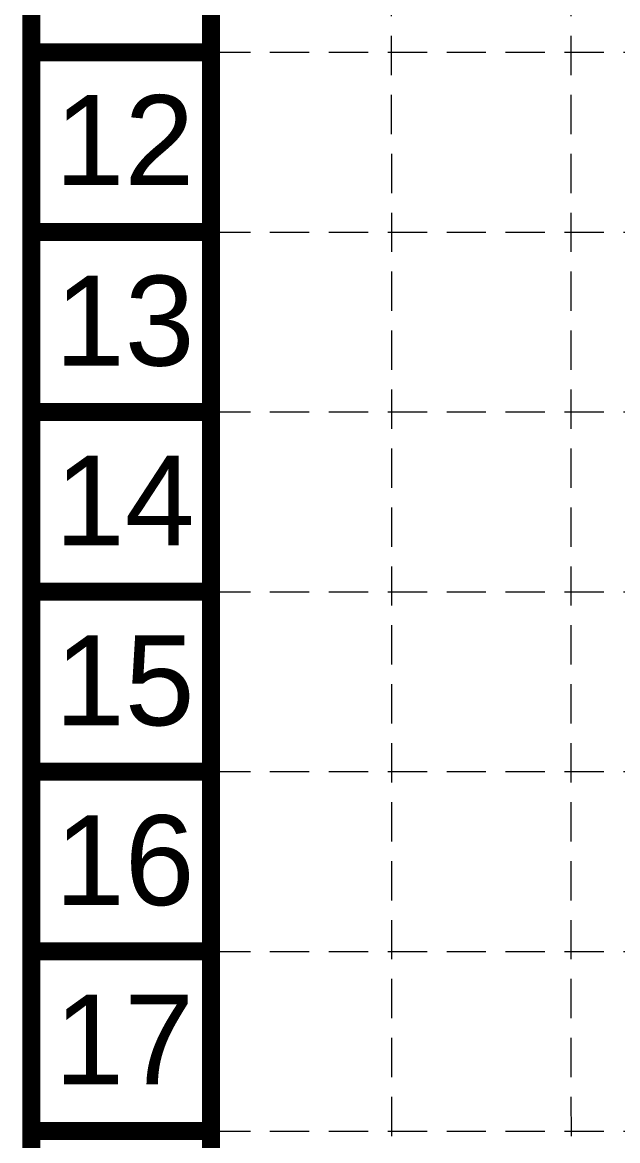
# Model space of a CAD drawing. Extents: x 2140663 to 2528301, y 336313 to 7007653.
# Drawn here: x 2527200.1 to 2527291.1, y 7007156.3 to 7007327.1 of the extents above; entities that cross this region are included whole.
import ezdxf
from ezdxf.enums import TextEntityAlignment as Align

# ---------------------------------------------------------------- set-up
doc = ezdxf.new("R2010")
doc.units = 0
doc.header["$MEASUREMENT"] = 0
doc.linetypes.add('HIDDEN', pattern=[0.375, 0.25, -0.125])
doc.layers.add('BASE', color=7, linetype='Continuous')
doc.layers.add('GRID', color=254, linetype='HIDDEN')
doc.styles.get("Standard").update_dxf_attribs({"font": 'ARIAL.TTF'})

msp = doc.modelspace()

# ---------------------------------------------------------------- linework, layer by layer
at = {"layer": 'BASE', "const_width": 2.75}
for points in [[(2528299.79, 7005894.74), (2528299.79, 7007652.02), (2527201.49, 7007652.02), (2527201.49, 7005894.74)], [(2528272.33, 7005922.2), (2528272.33, 7007624.56), (2527228.95, 7007624.56), (2527228.95, 7005922.2)]]:
    msp.add_lwpolyline(points, close=True, dxfattribs=at)
for points in [[(2527228.95, 7007322.53), (2527201.49, 7007322.53)], [(2527228.95, 7007295.07), (2527201.49, 7007295.07)], [(2527228.95, 7007267.62), (2527201.49, 7007267.62)], [(2527228.95, 7007240.16), (2527201.49, 7007240.16)], [(2527228.95, 7007212.7), (2527201.49, 7007212.7)], [(2527228.95, 7007185.24), (2527201.49, 7007185.24)], [(2527228.95, 7007157.79), (2527201.49, 7007157.79)]]:
    msp.add_lwpolyline(points, dxfattribs=at)
at = {"layer": 'GRID', "color": 253, "linetype": 'HIDDEN', "lineweight": 0, "ltscale": 24}
for p, q in [((2527256.66, 7006032.03), (2527256.51, 7007623.53)), ((2527284.23, 7006032.03), (2527283.89, 7007623.52)), ((2527228.95, 7007322.53), (2528272.33, 7007322.53)), ((2527228.95, 7007295.07), (2528272.33, 7007295.07)), ((2527228.95, 7007267.62), (2528272.33, 7007267.62)), ((2527228.95, 7007240.16), (2528272.33, 7007240.16)), ((2527228.95, 7007212.7), (2528272.33, 7007212.7)), ((2527228.95, 7007185.24), (2528272.33, 7007185.24)), ((2527228.95, 7007157.79), (2528272.33, 7007157.79))]:
    msp.add_line(p, q, dxfattribs=at)

# ---------------------------------------------------------------- texts
at = {"layer": 'BASE'}
for s, p in [('12', (2527215.72, 7007309.11)), ('13', (2527215.76, 7007281.54)), ('14', (2527215.76, 7007254.08)), ('15', (2527215.76, 7007226.62)), ('16', (2527215.76, 7007199.17)), ('17', (2527215.66, 7007171.78))]:
    msp.add_text(s, height=13.729, dxfattribs=at).set_placement(p, align=Align.MIDDLE_CENTER)

doc.saveas('drawing.dxf')
